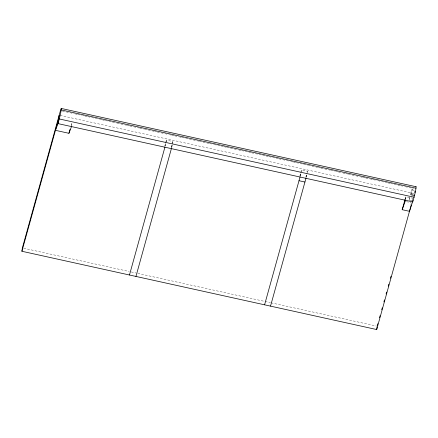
<?xml version="1.0" encoding="UTF-8"?>
<svg xmlns="http://www.w3.org/2000/svg" width="438" height="438" viewBox="0 0 438 438"><rect width="100%" height="100%" fill="white"/><g stroke="black" fill="none" stroke-linecap="round" stroke-linejoin="round"><path stroke-width="0.33" stroke-dasharray="2.19 1.64" d="M413.516 195.249C408.736 196.903 411.315 186.084 414.737 189.517M166.314 141.726L166.418 140.122L172.895 141.551L172.758 143.686M71.58 125.952L72.024 122.771M405.67 199.109L405.999 196.761L412.634 198.228M164.929 146.467L166.418 140.122L164.776 146.04M171.554 147.261L172.15 144.721M172.298 144.086L172.895 141.551L172.528 142.865M300.041 176.279L300.786 173.103M300.939 172.468L301.536 169.933L307.471 171.242L307.169 172.512M305.976 177.587L307.022 173.147M410.926 194.68L412.147 188.942M71.115 125.432L71.837 122.815M165.257 145.964L165.942 143.494M171.253 147.469L172.348 143.522M171.729 147.392L172.413 144.923M299.893 175.852L300.621 173.224M300.802 172.567L301.536 169.933M300.2 176.394L301.054 173.306M305.828 177.16L306.923 173.218M307.104 172.556L307.471 171.242M306.304 177.089L306.989 174.614M405.139 199.082L405.856 196.492M405.101 199.996L405.999 196.761M409.327 200.243L410.045 197.653M410.871 204.65L411.233 203.336M411.966 200.703L413.97 193.476L59.179 115.194M414.151 192.824L415.054 189.572M409.952 197.062L409.059 200.254L412.3 200.971M411.145 192.78L410.307 195.786L411.605 196.071M62.448 111.077L74.476 113.732M75.144 113.88L77.148 114.323M77.816 114.471L81.824 115.353M82.492 115.501L84.496 115.944M85.164 116.092L87.167 116.535M87.835 116.683L99.196 119.185M99.864 119.333L101.868 119.777M102.536 119.924L104.54 120.368M105.208 120.516L111.893 121.988M112.561 122.136L116.568 123.018M117.236 123.166L126.593 125.23M127.261 125.377L129.265 125.821M129.933 125.969L139.284 128.033M139.952 128.181L143.965 129.062M144.633 129.21L151.313 130.688M151.981 130.836L153.984 131.274M154.652 131.422L156.656 131.865M157.324 132.013L168.685 134.521M169.353 134.669L171.357 135.107M172.024 135.254L174.028 135.698M174.696 135.846L178.704 136.733M179.377 136.88L181.381 137.318M182.049 137.466L196.076 140.565M196.744 140.713L198.753 141.151M199.421 141.299L206.101 142.777M206.769 142.925L208.773 143.363M209.441 143.511L213.448 144.398M214.116 144.545L220.801 146.018M221.469 146.166L223.473 146.61M224.141 146.757L226.145 147.195M226.813 147.343L238.173 149.851M238.841 149.999L240.845 150.442M241.513 150.59L248.193 152.063M248.861 152.21L250.864 152.654M251.538 152.802L265.565 155.895M266.233 156.043L268.237 156.486M268.905 156.634L275.59 158.107M276.258 158.255L278.261 158.698M278.929 158.846L290.29 161.348M290.958 161.496L292.962 161.94M293.63 162.087L295.634 162.531M296.302 162.679L302.981 164.151M303.649 164.299L307.662 165.186M308.33 165.329L317.681 167.393M318.349 167.54L320.353 167.984M321.021 168.132L330.378 170.196M331.046 170.344L335.054 171.231M335.722 171.373L337.725 171.816M338.393 171.964L342.406 172.851M343.074 172.999L345.078 173.437M345.746 173.585L347.75 174.028M348.418 174.176L359.779 176.684M360.447 176.832L362.45 177.275M363.118 177.417L365.122 177.861M365.79 178.009L369.798 178.896M370.466 179.043L372.47 179.481M373.138 179.629L377.151 180.516M377.819 180.664L387.17 182.728M387.838 182.876L389.842 183.314M390.51 183.462L399.867 185.526M400.535 185.674L404.542 186.561M405.21 186.708L411.89 188.181M411.786 189.982L414.375 190.552M411.244 193.837L413.833 194.406M410.888 194.614L413.477 195.184M406.475 201.672L411.381 202.756M23.701 248.231L129.27 271.522M131.23 271.954L135.764 272.956M137.746 273.394L264.382 301.339M265.05 301.481L270.328 302.647M270.985 302.795L376.488 326.069"/><path stroke-width="0.66" d="M411.211 205.077L376.691 329.551L21.9 251.27L22.365 247.935L60.444 110.639A6.389 0.411 -77.6 0 1 61.194 109.933L415.985 188.214A6.937 0.449 -77.6 0 1 414.08 197.237L409.481 211.313L402.194 209.703L404.964 199.728L404.745 201.288L405.101 199.996M59.179 115.194L58.002 123.609L55.44 130.321L68.93 133.3L71.493 126.587M376.691 329.551L377.063 326.885M413.034 200.128L412.788 201.891L58.002 123.609L59.289 118.955A6.937 0.449 -77.6 0 0 61.194 109.933M415.005 192.386L415.158 191.625M21.9 251.27L58.714 118.523M68.93 133.3L70.02 129.369M129.467 275.004L164.912 147.201M135.944 276.433L171.559 148.011M264.585 304.815L300.025 177.012M270.52 306.124L305.965 178.321M377.337 325.56L377.885 323.589M379.527 317.676L380.075 315.705M381.712 309.792L382.259 307.821M383.902 301.902L384.444 299.931M386.086 294.018L386.634 292.047M388.271 286.134L388.818 284.163M390.461 278.245L391.008 276.274M402.194 209.703L405.506 200.281M414.343 194.992L414.129 195.326M61.265 108.449L416.056 186.73M59.289 118.955L414.08 197.237M299.001 180.719L304.936 182.027M415.919 186.862A6.389 0.411 -77.6 0 1 415.985 188.214"/></g></svg>
